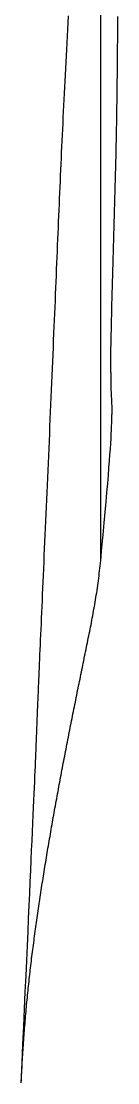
# Model space of a CAD drawing. Header units: millimetres. Extents: x -233 to 1, y -1 to 128.
# Drawn here: x -77.8877 to -77.8543, y 121.8934 to 122.2608 of the extents above; entities that cross this region are included whole.
import ezdxf

# ---------------------------------------------------------------- set-up
doc = ezdxf.new("R2010")
doc.units = ezdxf.units.MM
doc.header["$LTSCALE"] = 0.5
doc.layers.add('AM_2N', color=51, linetype='Continuous', lineweight=25)

msp = doc.modelspace()

# ---------------------------------------------------------------- linework, layer by layer
at = {"layer": 'AM_2N'}
for p, q in [((-77.8602, 122.07414), (-77.8602, 122.43554)), ((-77.87142, 122.26028), (-77.87128, 122.26266)), ((-77.8543, 122.26074), (-77.85429, 122.26243)), ((-77.87155, 122.25794), (-77.87142, 122.26028)), ((-77.85431, 122.25736), (-77.8543, 122.25905)), ((-77.8543, 122.25905), (-77.8543, 122.26074)), ((-77.8718, 122.25333), (-77.87167, 122.25562)), ((-77.87167, 122.25562), (-77.87155, 122.25794)), ((-77.85432, 122.25397), (-77.85431, 122.25567)), ((-77.85431, 122.25567), (-77.85431, 122.25736)), ((-77.87192, 122.25106), (-77.8718, 122.25333)), ((-77.85434, 122.25055), (-77.85433, 122.25226)), ((-77.85433, 122.25226), (-77.85432, 122.25397)), ((-77.87216, 122.24661), (-77.87205, 122.24882)), ((-77.87205, 122.24882), (-77.87192, 122.25106)), ((-77.85437, 122.24711), (-77.85435, 122.24884)), ((-77.85435, 122.24884), (-77.85434, 122.25055)), ((-77.87239, 122.24224), (-77.87228, 122.24441)), ((-77.87228, 122.24441), (-77.87216, 122.24661)), ((-77.8544, 122.24364), (-77.85438, 122.24538)), ((-77.85438, 122.24538), (-77.85437, 122.24711)), ((-77.8725, 122.24008), (-77.87239, 122.24224)), ((-77.85446, 122.23836), (-77.85444, 122.24013)), ((-77.85444, 122.24013), (-77.85442, 122.24189)), ((-77.85442, 122.24189), (-77.8544, 122.24364)), ((-77.87272, 122.23583), (-77.87261, 122.23795)), ((-77.87261, 122.23795), (-77.8725, 122.24008)), ((-77.8545, 122.23478), (-77.85448, 122.23657)), ((-77.85448, 122.23657), (-77.85446, 122.23836)), ((-77.87293, 122.23165), (-77.87283, 122.23373)), ((-77.87283, 122.23373), (-77.87272, 122.23583)), ((-77.85456, 122.23115), (-77.85453, 122.23297)), ((-77.85453, 122.23297), (-77.8545, 122.23478)), ((-77.87313, 122.22752), (-77.87303, 122.22958)), ((-77.87303, 122.22958), (-77.87293, 122.23165)), ((-77.85462, 122.22746), (-77.85459, 122.22931)), ((-77.85459, 122.22931), (-77.85456, 122.23115)), ((-77.87333, 122.22344), (-77.87323, 122.22547)), ((-77.87323, 122.22547), (-77.87313, 122.22752)), ((-77.85469, 122.22371), (-77.85465, 122.22559)), ((-77.85465, 122.22559), (-77.85462, 122.22746)), ((-77.87342, 122.22142), (-77.87333, 122.22344)), ((-77.85476, 122.21989), (-77.85472, 122.22181)), ((-77.85472, 122.22181), (-77.85469, 122.22371)), ((-77.87361, 122.21739), (-77.87351, 122.2194)), ((-77.87351, 122.2194), (-77.87342, 122.22142)), ((-77.8548, 122.21796), (-77.85476, 122.21989)), ((-77.87379, 122.21339), (-77.8737, 122.21539)), ((-77.8737, 122.21539), (-77.87361, 122.21739)), ((-77.85489, 122.21402), (-77.85485, 122.216)), ((-77.85485, 122.216), (-77.8548, 122.21796)), ((-77.87397, 122.20941), (-77.87388, 122.2114)), ((-77.87388, 122.2114), (-77.87379, 122.21339)), ((-77.85499, 122.21001), (-77.85494, 122.21203)), ((-77.85494, 122.21203), (-77.85489, 122.21402)), ((-77.87414, 122.20544), (-77.87406, 122.20742)), ((-77.87406, 122.20742), (-77.87397, 122.20941)), ((-77.85509, 122.20593), (-77.85504, 122.20798)), ((-77.85504, 122.20798), (-77.85499, 122.21001)), ((-77.87432, 122.20146), (-77.87423, 122.20345)), ((-77.87423, 122.20345), (-77.87414, 122.20544)), ((-77.8552, 122.20179), (-77.85514, 122.20387)), ((-77.85514, 122.20387), (-77.85509, 122.20593)), ((-77.8744, 122.19947), (-77.87432, 122.20146)), ((-77.85532, 122.19762), (-77.85526, 122.19971)), ((-77.85526, 122.19971), (-77.8552, 122.20179)), ((-77.87457, 122.19547), (-77.87449, 122.19747)), ((-77.87449, 122.19747), (-77.8744, 122.19947)), ((-77.85538, 122.19553), (-77.85532, 122.19762)), ((-77.87474, 122.19145), (-77.87466, 122.19347)), ((-77.87466, 122.19347), (-77.87457, 122.19547)), ((-77.8555, 122.19133), (-77.85543, 122.19343)), ((-77.85543, 122.19343), (-77.85538, 122.19553)), ((-77.87491, 122.1874), (-77.87483, 122.18943)), ((-77.87483, 122.18943), (-77.87474, 122.19145)), ((-77.85562, 122.18714), (-77.85556, 122.18924)), ((-77.85556, 122.18924), (-77.8555, 122.19133)), ((-77.87508, 122.18331), (-77.875, 122.18536)), ((-77.875, 122.18536), (-77.87491, 122.1874)), ((-77.85574, 122.18297), (-77.85568, 122.18505)), ((-77.85568, 122.18505), (-77.85562, 122.18714)), ((-77.87517, 122.18124), (-77.87508, 122.18331)), ((-77.8558, 122.1809), (-77.85574, 122.18297)), ((-77.87534, 122.17706), (-77.87526, 122.17916)), ((-77.87526, 122.17916), (-77.87517, 122.18124)), ((-77.85592, 122.17679), (-77.85586, 122.17884)), ((-77.85586, 122.17884), (-77.8558, 122.1809)), ((-77.87552, 122.17282), (-77.87543, 122.17495)), ((-77.87543, 122.17495), (-77.87534, 122.17706)), ((-77.85603, 122.17275), (-77.85597, 122.17476)), ((-77.85597, 122.17476), (-77.85592, 122.17679)), ((-77.8757, 122.16851), (-77.87561, 122.17067)), ((-77.87561, 122.17067), (-77.87552, 122.17282)), ((-77.85614, 122.16878), (-77.85609, 122.17075)), ((-77.85609, 122.17075), (-77.85603, 122.17275)), ((-77.87579, 122.16632), (-77.8757, 122.16851)), ((-77.85625, 122.1649), (-77.8562, 122.16683)), ((-77.8562, 122.16683), (-77.85614, 122.16878)), ((-77.87597, 122.16188), (-77.87588, 122.16411)), ((-77.87588, 122.16411), (-77.87579, 122.16632)), ((-77.85635, 122.16114), (-77.8563, 122.16301)), ((-77.8563, 122.16301), (-77.85625, 122.1649)), ((-77.87616, 122.15733), (-77.87607, 122.15962)), ((-77.87607, 122.15962), (-77.87597, 122.16188)), ((-77.85643, 122.1575), (-77.85639, 122.15931)), ((-77.85639, 122.15931), (-77.85635, 122.16114)), ((-77.87626, 122.15503), (-77.87616, 122.15733)), ((-77.85651, 122.15401), (-77.85648, 122.15574)), ((-77.85648, 122.15574), (-77.85643, 122.1575)), ((-77.87646, 122.15033), (-77.87636, 122.15269)), ((-77.87636, 122.15269), (-77.87626, 122.15503)), ((-77.85658, 122.15068), (-77.85655, 122.15232)), ((-77.85655, 122.15232), (-77.85651, 122.15401)), ((-77.87656, 122.14794), (-77.87646, 122.15033)), ((-77.85664, 122.14752), (-77.85661, 122.14907)), ((-77.85661, 122.14907), (-77.85658, 122.15068)), ((-77.87676, 122.1431), (-77.87666, 122.14553)), ((-77.87666, 122.14553), (-77.87656, 122.14794)), ((-77.85668, 122.14455), (-77.85666, 122.14601)), ((-77.85666, 122.14601), (-77.85664, 122.14752)), ((-77.87687, 122.14065), (-77.87676, 122.1431)), ((-77.85672, 122.1405), (-77.85671, 122.14179)), ((-77.85671, 122.14179), (-77.8567, 122.14314)), ((-77.8567, 122.14314), (-77.85668, 122.14455)), ((-77.87708, 122.1357), (-77.87697, 122.13819)), ((-77.87697, 122.13819), (-77.87687, 122.14065)), ((-77.85672, 122.13926), (-77.85672, 122.1405)), ((-77.85672, 122.13926), (-77.85672, 122.13808)), ((-77.85672, 122.13808), (-77.85671, 122.13696)), ((-77.87719, 122.13321), (-77.87708, 122.1357)), ((-77.85671, 122.13696), (-77.8567, 122.13591)), ((-77.8567, 122.13591), (-77.85669, 122.13493)), ((-77.85669, 122.13493), (-77.85667, 122.13401)), ((-77.85667, 122.13401), (-77.85664, 122.13317)), ((-77.8774, 122.12818), (-77.87729, 122.1307)), ((-77.87729, 122.1307), (-77.87719, 122.13321)), ((-77.85664, 122.13317), (-77.85661, 122.13238)), ((-77.85661, 122.13238), (-77.85658, 122.13165)), ((-77.85658, 122.13165), (-77.85654, 122.13096)), ((-77.85654, 122.13096), (-77.85651, 122.1303)), ((-77.85651, 122.1303), (-77.85647, 122.12966)), ((-77.87751, 122.12566), (-77.8774, 122.12818)), ((-77.85647, 122.12966), (-77.85643, 122.12902)), ((-77.85643, 122.12902), (-77.8564, 122.12839)), ((-77.8564, 122.12839), (-77.85637, 122.12773)), ((-77.85637, 122.12773), (-77.85635, 122.12705)), ((-77.85635, 122.12705), (-77.85633, 122.12634)), ((-77.85633, 122.12634), (-77.85632, 122.12557)), ((-77.87773, 122.12058), (-77.87762, 122.12312)), ((-77.87762, 122.12312), (-77.87751, 122.12566)), ((-77.85637, 122.12182), (-77.85634, 122.12288)), ((-77.85634, 122.12288), (-77.85632, 122.12386)), ((-77.85632, 122.12557), (-77.85632, 122.12475)), ((-77.85632, 122.12386), (-77.85632, 122.12475)), ((-77.87784, 122.11804), (-77.87773, 122.12058)), ((-77.85654, 122.11795), (-77.85647, 122.11936)), ((-77.85647, 122.11936), (-77.85641, 122.12065)), ((-77.85641, 122.12065), (-77.85637, 122.12182)), ((-77.87806, 122.11295), (-77.87795, 122.11549)), ((-77.87795, 122.11549), (-77.87784, 122.11804)), ((-77.85673, 122.11471), (-77.85662, 122.1164)), ((-77.85662, 122.1164), (-77.85654, 122.11795)), ((-77.87817, 122.1104), (-77.87806, 122.11295)), ((-77.85699, 122.11083), (-77.85685, 122.11285)), ((-77.85685, 122.11285), (-77.85673, 122.11471)), ((-77.87839, 122.10533), (-77.87828, 122.10786)), ((-77.87828, 122.10786), (-77.87817, 122.1104)), ((-77.85734, 122.10622), (-77.85716, 122.10862)), ((-77.85716, 122.10862), (-77.85699, 122.11083)), ((-77.87851, 122.1028), (-77.87839, 122.10533)), ((-77.85755, 122.10362), (-77.85734, 122.10622)), ((-77.87861, 122.10028), (-77.87851, 122.1028)), ((-77.85804, 122.09776), (-77.85778, 122.1008)), ((-77.85778, 122.1008), (-77.85755, 122.10362)), ((-77.87883, 122.09527), (-77.87873, 122.09777)), ((-77.87873, 122.09777), (-77.87861, 122.10028)), ((-77.85833, 122.09448), (-77.85804, 122.09776)), ((-77.87894, 122.09278), (-77.87883, 122.09527)), ((-77.85864, 122.09095), (-77.85833, 122.09448)), ((-77.87916, 122.08786), (-77.87905, 122.09031)), ((-77.87905, 122.09031), (-77.87894, 122.09278)), ((-77.85899, 122.08717), (-77.85864, 122.09095)), ((-77.87927, 122.08542), (-77.87916, 122.08786)), ((-77.85936, 122.08311), (-77.85899, 122.08717)), ((-77.87948, 122.08061), (-77.87937, 122.08301)), ((-77.87937, 122.08301), (-77.87927, 122.08542)), ((-77.85976, 122.07877), (-77.85936, 122.08311)), ((-77.87958, 122.07825), (-77.87948, 122.08061)), ((-77.8602, 122.07414), (-77.85976, 122.07877)), ((-77.87979, 122.07359), (-77.87969, 122.0759)), ((-77.87969, 122.0759), (-77.87958, 122.07825)), ((-77.87999, 122.06904), (-77.87989, 122.0713)), ((-77.87989, 122.0713), (-77.87979, 122.07359)), ((-77.86057, 122.07061), (-77.86047, 122.07149)), ((-77.86047, 122.07149), (-77.86038, 122.07236)), ((-77.86038, 122.07236), (-77.86029, 122.07325)), ((-77.86029, 122.07325), (-77.8602, 122.07414)), ((-77.88008, 122.06682), (-77.87999, 122.06904)), ((-77.86099, 122.06719), (-77.86088, 122.06804)), ((-77.86088, 122.06804), (-77.86077, 122.06889)), ((-77.86077, 122.06889), (-77.86067, 122.06975)), ((-77.86067, 122.06975), (-77.86057, 122.07061)), ((-77.88028, 122.06247), (-77.88018, 122.06462)), ((-77.88018, 122.06462), (-77.88008, 122.06682)), ((-77.86158, 122.06305), (-77.86146, 122.06387)), ((-77.86146, 122.06387), (-77.86134, 122.06469)), ((-77.86134, 122.06469), (-77.86122, 122.06552)), ((-77.86122, 122.06552), (-77.8611, 122.06635)), ((-77.8611, 122.06635), (-77.86099, 122.06719)), ((-77.88046, 122.05827), (-77.88037, 122.06035)), ((-77.88037, 122.06035), (-77.88028, 122.06247)), ((-77.8621, 122.05981), (-77.86197, 122.06062)), ((-77.86197, 122.06062), (-77.86184, 122.06142)), ((-77.86184, 122.06142), (-77.86171, 122.06223)), ((-77.86171, 122.06223), (-77.86158, 122.06305)), ((-77.88055, 122.05624), (-77.88046, 122.05827)), ((-77.8628, 122.05585), (-77.86266, 122.05663)), ((-77.86266, 122.05663), (-77.86252, 122.05742)), ((-77.86252, 122.05742), (-77.86238, 122.05822)), ((-77.86238, 122.05822), (-77.86224, 122.05901)), ((-77.86224, 122.05901), (-77.8621, 122.05981)), ((-77.88072, 122.05229), (-77.88064, 122.05424)), ((-77.88064, 122.05424), (-77.88055, 122.05624)), ((-77.86339, 122.05272), (-77.86324, 122.0535)), ((-77.86324, 122.0535), (-77.86309, 122.05428)), ((-77.86309, 122.05428), (-77.86295, 122.05506)), ((-77.86295, 122.05506), (-77.8628, 122.05585)), ((-77.88089, 122.04853), (-77.88081, 122.05038)), ((-77.88081, 122.05038), (-77.88072, 122.05229)), ((-77.86416, 122.04883), (-77.864, 122.04961)), ((-77.864, 122.04961), (-77.86385, 122.05038)), ((-77.86385, 122.05038), (-77.86369, 122.05116)), ((-77.86369, 122.05116), (-77.86354, 122.05194)), ((-77.86354, 122.05194), (-77.86339, 122.05272)), ((-77.88105, 122.04496), (-77.88097, 122.04672)), ((-77.88097, 122.04672), (-77.88089, 122.04853)), ((-77.86494, 122.04496), (-77.86478, 122.04573)), ((-77.86478, 122.04573), (-77.86463, 122.04651)), ((-77.86463, 122.04651), (-77.86447, 122.04728)), ((-77.86447, 122.04728), (-77.86431, 122.04806)), ((-77.86431, 122.04806), (-77.86416, 122.04883)), ((-77.88119, 122.04161), (-77.88112, 122.04326)), ((-77.88112, 122.04326), (-77.88105, 122.04496)), ((-77.86574, 122.04105), (-77.86558, 122.04184)), ((-77.86558, 122.04184), (-77.86542, 122.04262)), ((-77.86542, 122.04262), (-77.86526, 122.0434)), ((-77.86526, 122.0434), (-77.8651, 122.04418)), ((-77.8651, 122.04418), (-77.86494, 122.04496)), ((-77.8814, 122.037), (-77.88133, 122.03848)), ((-77.88133, 122.03848), (-77.88127, 122.04001)), ((-77.88127, 122.04001), (-77.88119, 122.04161)), ((-77.86638, 122.03791), (-77.86622, 122.03869)), ((-77.86622, 122.03869), (-77.86606, 122.03948)), ((-77.86606, 122.03948), (-77.8659, 122.04027)), ((-77.8659, 122.04027), (-77.86574, 122.04105)), ((-77.88152, 122.03424), (-77.88146, 122.03559)), ((-77.88146, 122.03559), (-77.8814, 122.037)), ((-77.86719, 122.03395), (-77.86702, 122.03474)), ((-77.86702, 122.03474), (-77.86686, 122.03553)), ((-77.86686, 122.03553), (-77.8667, 122.03633)), ((-77.8667, 122.03633), (-77.86654, 122.03712)), ((-77.86654, 122.03712), (-77.86638, 122.03791)), ((-77.88167, 122.03058), (-77.88162, 122.03173)), ((-77.88162, 122.03173), (-77.88157, 122.03295)), ((-77.88157, 122.03295), (-77.88152, 122.03424)), ((-77.86799, 122.02996), (-77.86783, 122.03076)), ((-77.86783, 122.03076), (-77.86767, 122.03156)), ((-77.86767, 122.03156), (-77.86751, 122.03236)), ((-77.86751, 122.03236), (-77.86735, 122.03315)), ((-77.86735, 122.03315), (-77.86719, 122.03395)), ((-77.88184, 122.02668), (-77.8818, 122.02755)), ((-77.8818, 122.02755), (-77.88176, 122.02848)), ((-77.88176, 122.02848), (-77.88172, 122.02949)), ((-77.88172, 122.02949), (-77.88167, 122.03058)), ((-77.86864, 122.02675), (-77.86848, 122.02756)), ((-77.86848, 122.02756), (-77.86832, 122.02836)), ((-77.86832, 122.02836), (-77.86816, 122.02916)), ((-77.86816, 122.02916), (-77.86799, 122.02996)), ((-77.88198, 122.02329), (-77.88196, 122.02386)), ((-77.88196, 122.02386), (-77.88193, 122.02448)), ((-77.88193, 122.02448), (-77.8819, 122.02516)), ((-77.8819, 122.02516), (-77.88187, 122.02589)), ((-77.88187, 122.02589), (-77.88184, 122.02668)), ((-77.86945, 122.02273), (-77.86929, 122.02353)), ((-77.86929, 122.02353), (-77.86913, 122.02434)), ((-77.86913, 122.02434), (-77.86896, 122.02515)), ((-77.86896, 122.02515), (-77.8688, 122.02595)), ((-77.8688, 122.02595), (-77.86864, 122.02675)), ((-77.88213, 122.01937), (-77.88211, 122.01976)), ((-77.88211, 122.01976), (-77.8821, 122.02015)), ((-77.8821, 122.02015), (-77.88208, 122.02054)), ((-77.88208, 122.02054), (-77.88207, 122.02094)), ((-77.88207, 122.02094), (-77.88205, 122.02136)), ((-77.88205, 122.02136), (-77.88204, 122.0218)), ((-77.88204, 122.0218), (-77.88202, 122.02226)), ((-77.88202, 122.02226), (-77.882, 122.02276)), ((-77.882, 122.02276), (-77.88198, 122.02329)), ((-77.8701, 122.01949), (-77.86994, 122.0203)), ((-77.86994, 122.0203), (-77.86978, 122.02111)), ((-77.86978, 122.02111), (-77.86961, 122.02192)), ((-77.86961, 122.02192), (-77.86945, 122.02273)), ((-77.88227, 122.01556), (-77.88225, 122.01615)), ((-77.88225, 122.01615), (-77.88223, 122.0167)), ((-77.88223, 122.0167), (-77.88221, 122.01721)), ((-77.88221, 122.01721), (-77.88219, 122.01769)), ((-77.88219, 122.01769), (-77.88217, 122.01814)), ((-77.88217, 122.01814), (-77.88216, 122.01856)), ((-77.88216, 122.01856), (-77.88214, 122.01897)), ((-77.88214, 122.01897), (-77.88213, 122.01937)), ((-77.8709, 122.01544), (-77.87074, 122.01625)), ((-77.87074, 122.01625), (-77.87058, 122.01706)), ((-77.87058, 122.01706), (-77.87042, 122.01787)), ((-77.87042, 122.01787), (-77.87026, 122.01868)), ((-77.87026, 122.01868), (-77.8701, 122.01949)), ((-77.88242, 122.01173), (-77.88239, 122.01263)), ((-77.88239, 122.01263), (-77.88235, 122.01345)), ((-77.88235, 122.01345), (-77.88232, 122.01421)), ((-77.88232, 122.01421), (-77.88229, 122.01491)), ((-77.88229, 122.01491), (-77.88227, 122.01556)), ((-77.87154, 122.01218), (-77.87138, 122.013)), ((-77.87138, 122.013), (-77.87122, 122.01381)), ((-77.87122, 122.01381), (-77.87106, 122.01462)), ((-77.87106, 122.01462), (-77.8709, 122.01544)), ((-77.88256, 122.00856), (-77.88251, 122.0097)), ((-77.88251, 122.0097), (-77.88246, 122.01076)), ((-77.88246, 122.01076), (-77.88242, 122.01173)), ((-77.87233, 122.0081), (-77.87217, 122.00892)), ((-77.87217, 122.00892), (-77.87202, 122.00974)), ((-77.87202, 122.00974), (-77.87186, 122.01055)), ((-77.87186, 122.01055), (-77.8717, 122.01137)), ((-77.8717, 122.01137), (-77.87154, 122.01218)), ((-77.88273, 122.00454), (-77.88267, 122.00598)), ((-77.88267, 122.00598), (-77.88261, 122.00732)), ((-77.88261, 122.00732), (-77.88256, 122.00856)), ((-77.87296, 122.00484), (-77.8728, 122.00565)), ((-77.8728, 122.00565), (-77.87265, 122.00647)), ((-77.87265, 122.00647), (-77.87249, 122.00729)), ((-77.87249, 122.00729), (-77.87233, 122.0081)), ((-77.88294, 121.99955), (-77.88287, 122.00133)), ((-77.88287, 122.00133), (-77.8828, 122.003)), ((-77.8828, 122.003), (-77.88273, 122.00454)), ((-77.87374, 122.00075), (-77.87359, 122.00157)), ((-77.87359, 122.00157), (-77.87343, 122.00238)), ((-77.87343, 122.00238), (-77.87327, 122.0032)), ((-77.87327, 122.0032), (-77.87312, 122.00402)), ((-77.87312, 122.00402), (-77.87296, 122.00484)), ((-77.88312, 121.99561), (-77.88303, 121.99764)), ((-77.88303, 121.99764), (-77.88294, 121.99955)), ((-77.87435, 121.99748), (-77.8742, 121.99829)), ((-77.8742, 121.99829), (-77.87404, 121.99911)), ((-77.87404, 121.99911), (-77.87389, 121.99993)), ((-77.87389, 121.99993), (-77.87374, 122.00075)), ((-77.88321, 121.99343), (-77.88312, 121.99561)), ((-77.87511, 121.99339), (-77.87496, 121.99421)), ((-77.87496, 121.99421), (-77.87481, 121.99502)), ((-77.87481, 121.99502), (-77.87466, 121.99584)), ((-77.87466, 121.99584), (-77.8745, 121.99666)), ((-77.8745, 121.99666), (-77.87435, 121.99748)), ((-77.88342, 121.98865), (-77.88331, 121.99112)), ((-77.88331, 121.99112), (-77.88321, 121.99343)), ((-77.87571, 121.99012), (-77.87556, 121.99094)), ((-77.87556, 121.99094), (-77.87541, 121.99175)), ((-77.87541, 121.99175), (-77.87526, 121.99257)), ((-77.87526, 121.99257), (-77.87511, 121.99339)), ((-77.88354, 121.98604), (-77.88342, 121.98865)), ((-77.87644, 121.98603), (-77.87629, 121.98685)), ((-77.87629, 121.98685), (-77.87615, 121.98767)), ((-77.87615, 121.98767), (-77.876, 121.98848)), ((-77.876, 121.98848), (-77.87585, 121.9893)), ((-77.87585, 121.9893), (-77.87571, 121.99012)), ((-77.88379, 121.98033), (-77.88366, 121.98326)), ((-77.88366, 121.98326), (-77.88354, 121.98604)), ((-77.87702, 121.98277), (-77.87687, 121.98359)), ((-77.87687, 121.98359), (-77.87673, 121.9844)), ((-77.87673, 121.9844), (-77.87658, 121.98522)), ((-77.87658, 121.98522), (-77.87644, 121.98603)), ((-77.88393, 121.97722), (-77.88379, 121.98033)), ((-77.87772, 121.9787), (-77.87758, 121.97951)), ((-77.87758, 121.97951), (-77.87744, 121.98033)), ((-77.87744, 121.98033), (-77.8773, 121.98114)), ((-77.8773, 121.98114), (-77.87716, 121.98196)), ((-77.87716, 121.98196), (-77.87702, 121.98277)), ((-77.88407, 121.97395), (-77.88393, 121.97722)), ((-77.87828, 121.97545), (-77.87814, 121.97626)), ((-77.87814, 121.97626), (-77.878, 121.97707)), ((-77.878, 121.97707), (-77.87786, 121.97789)), ((-77.87786, 121.97789), (-77.87772, 121.9787)), ((-77.88423, 121.97049), (-77.88407, 121.97395)), ((-77.87896, 121.97139), (-77.87882, 121.9722)), ((-77.87882, 121.9722), (-77.87869, 121.97301)), ((-77.87869, 121.97301), (-77.87855, 121.97382)), ((-77.87855, 121.97382), (-77.87842, 121.97463)), ((-77.87842, 121.97463), (-77.87828, 121.97545)), ((-77.88439, 121.96685), (-77.88423, 121.97049)), ((-77.87949, 121.96816), (-77.87936, 121.96896)), ((-77.87936, 121.96896), (-77.87922, 121.96977)), ((-77.87922, 121.96977), (-77.87909, 121.97058)), ((-77.87909, 121.97058), (-77.87896, 121.97139)), ((-77.88456, 121.96301), (-77.88439, 121.96685)), ((-77.88013, 121.96412), (-77.88, 121.96493)), ((-77.88, 121.96493), (-77.87988, 121.96573)), ((-77.87988, 121.96573), (-77.87975, 121.96654)), ((-77.87975, 121.96654), (-77.87962, 121.96735)), ((-77.87962, 121.96735), (-77.87949, 121.96816)), ((-77.88474, 121.95898), (-77.88456, 121.96301)), ((-77.88076, 121.9601), (-77.88064, 121.96091)), ((-77.88064, 121.96091), (-77.88051, 121.96171)), ((-77.88051, 121.96171), (-77.88038, 121.96251)), ((-77.88038, 121.96251), (-77.88026, 121.96332)), ((-77.88026, 121.96332), (-77.88013, 121.96412)), ((-77.88493, 121.95476), (-77.88474, 121.95898)), ((-77.88125, 121.9569), (-77.88112, 121.9577)), ((-77.88112, 121.9577), (-77.881, 121.9585)), ((-77.881, 121.9585), (-77.88088, 121.9593)), ((-77.88088, 121.9593), (-77.88076, 121.9601)), ((-77.88512, 121.95032), (-77.88493, 121.95476)), ((-77.88183, 121.95292), (-77.88172, 121.95371)), ((-77.88172, 121.95371), (-77.8816, 121.95451)), ((-77.8816, 121.95451), (-77.88148, 121.95531)), ((-77.88148, 121.95531), (-77.88137, 121.9561)), ((-77.88137, 121.9561), (-77.88125, 121.9569)), ((-77.88533, 121.94567), (-77.88512, 121.95032)), ((-77.88229, 121.94974), (-77.88218, 121.95053)), ((-77.88218, 121.95053), (-77.88207, 121.95133)), ((-77.88207, 121.95133), (-77.88195, 121.95212)), ((-77.88195, 121.95212), (-77.88183, 121.95292)), ((-77.88284, 121.94579), (-77.88273, 121.94658)), ((-77.88273, 121.94658), (-77.88262, 121.94737)), ((-77.88262, 121.94737), (-77.88251, 121.94816)), ((-77.88251, 121.94816), (-77.8824, 121.94895)), ((-77.8824, 121.94895), (-77.88229, 121.94974)), ((-77.88555, 121.94081), (-77.88533, 121.94567)), ((-77.88337, 121.94186), (-77.88326, 121.94265)), ((-77.88326, 121.94265), (-77.88316, 121.94343)), ((-77.88316, 121.94343), (-77.88306, 121.94422)), ((-77.88306, 121.94422), (-77.88295, 121.94501)), ((-77.88295, 121.94501), (-77.88284, 121.94579)), ((-77.88578, 121.93572), (-77.88555, 121.94081)), ((-77.88377, 121.93872), (-77.88367, 121.93951)), ((-77.88367, 121.93951), (-77.88357, 121.94029)), ((-77.88357, 121.94029), (-77.88347, 121.94108)), ((-77.88347, 121.94108), (-77.88337, 121.94186)), ((-77.88601, 121.93041), (-77.88578, 121.93572)), ((-77.88426, 121.93479), (-77.88416, 121.93558)), ((-77.88416, 121.93558), (-77.88407, 121.93637)), ((-77.88407, 121.93637), (-77.88397, 121.93715)), ((-77.88397, 121.93715), (-77.88387, 121.93794)), ((-77.88387, 121.93794), (-77.88377, 121.93872)), ((-77.88472, 121.93086), (-77.88463, 121.93165)), ((-77.88463, 121.93165), (-77.88454, 121.93243)), ((-77.88454, 121.93243), (-77.88445, 121.93322)), ((-77.88445, 121.93322), (-77.88435, 121.93401)), ((-77.88435, 121.93401), (-77.88426, 121.93479)), ((-77.88626, 121.92486), (-77.88601, 121.93041)), ((-77.88507, 121.9277), (-77.88498, 121.92849)), ((-77.88498, 121.92849), (-77.8849, 121.92928)), ((-77.8849, 121.92928), (-77.88481, 121.93007)), ((-77.88481, 121.93007), (-77.88472, 121.93086)), ((-77.88652, 121.91908), (-77.88626, 121.92486)), ((-77.88548, 121.92372), (-77.8854, 121.92452)), ((-77.8854, 121.92452), (-77.88532, 121.92531)), ((-77.88532, 121.92531), (-77.88524, 121.92611)), ((-77.88524, 121.92611), (-77.88515, 121.9269)), ((-77.88515, 121.9269), (-77.88507, 121.9277)), ((-77.88587, 121.9197), (-77.8858, 121.92051)), ((-77.8858, 121.92051), (-77.88572, 121.92131)), ((-77.88572, 121.92131), (-77.88564, 121.92212)), ((-77.88564, 121.92212), (-77.88556, 121.92292)), ((-77.88556, 121.92292), (-77.88548, 121.92372)), ((-77.88679, 121.91305), (-77.88652, 121.91908)), ((-77.88617, 121.91646), (-77.88609, 121.91727)), ((-77.88609, 121.91727), (-77.88602, 121.91808)), ((-77.88602, 121.91808), (-77.88595, 121.91889)), ((-77.88595, 121.91889), (-77.88587, 121.9197)), ((-77.88651, 121.91236), (-77.88644, 121.91318)), ((-77.88644, 121.91318), (-77.88637, 121.914)), ((-77.88637, 121.914), (-77.8863, 121.91483)), ((-77.8863, 121.91483), (-77.88623, 121.91564)), ((-77.88623, 121.91564), (-77.88617, 121.91646)), ((-77.88707, 121.90677), (-77.88679, 121.91305)), ((-77.88676, 121.90903), (-77.8867, 121.90987)), ((-77.8867, 121.90987), (-77.88664, 121.9107)), ((-77.88664, 121.9107), (-77.88657, 121.91153)), ((-77.88657, 121.91153), (-77.88651, 121.91236)), ((-77.88737, 121.90023), (-77.88707, 121.90677)), ((-77.88699, 121.90566), (-77.88694, 121.90651)), ((-77.88694, 121.90651), (-77.88688, 121.90735)), ((-77.88688, 121.90735), (-77.88682, 121.90819)), ((-77.88682, 121.90819), (-77.88676, 121.90903)), ((-77.88726, 121.90137), (-77.88721, 121.90224)), ((-77.88721, 121.90224), (-77.88716, 121.9031)), ((-77.88716, 121.9031), (-77.88711, 121.90395)), ((-77.88711, 121.90395), (-77.88705, 121.90481)), ((-77.88705, 121.90481), (-77.88699, 121.90566)), ((-77.88767, 121.89344), (-77.88737, 121.90023)), ((-77.88746, 121.89789), (-77.88741, 121.89876)), ((-77.88741, 121.89876), (-77.88736, 121.89964)), ((-77.88736, 121.89964), (-77.88731, 121.90051)), ((-77.88731, 121.90051), (-77.88726, 121.90137)), ((-77.88763, 121.89434), (-77.88759, 121.89523)), ((-77.88759, 121.89523), (-77.88755, 121.89612)), ((-77.88755, 121.89612), (-77.8875, 121.897)), ((-77.8875, 121.897), (-77.88746, 121.89789)), ((-77.88767, 121.89344), (-77.88763, 121.89434))]:
    msp.add_line(p, q, dxfattribs=at)

doc.saveas('drawing.dxf')
